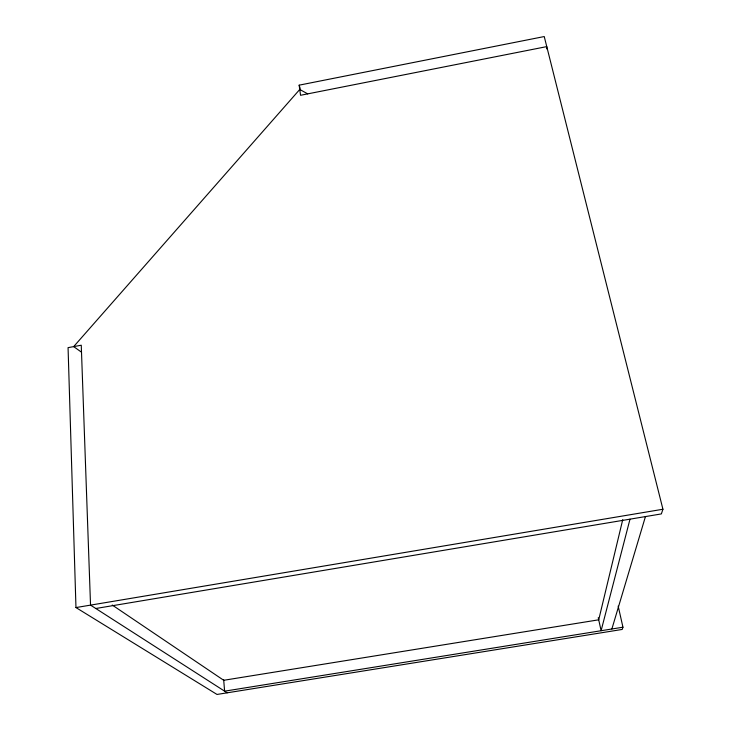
<?xml version="1.0" encoding="UTF-8"?>
<svg xmlns="http://www.w3.org/2000/svg" width="731" height="731" viewBox="0 0 731 731"><rect width="100%" height="100%" fill="white"/><g stroke="black" fill="none" stroke-linecap="round" stroke-linejoin="round"><path stroke-width="1.1" d="M546.733 48.886L546.761 46.61L300.551 95.286L299.171 85.162L544.239 36.55L662.935 509.251L661.354 513.92L95.788 608.494M622.748 519.622L598.716 619.815L223.723 680.287L112.236 605.03M630.003 519.165L601.101 630.725L598.26 617.713M611.865 628.998L645.446 516.579M618.179 606.109L622.958 627.216L622.2 629.446L217.006 694.45L75.969 607.562L68.065 347.645L81.26 345.215L90.534 605.122L227.177 692.814M75.969 607.562L662.935 509.251M622.958 627.216L224.609 691.17L223.686 679.83M307.714 93.87L299.756 89.465L73.676 346.613L81.507 352.187M299.171 85.162L300.13 88.442"/></g></svg>
